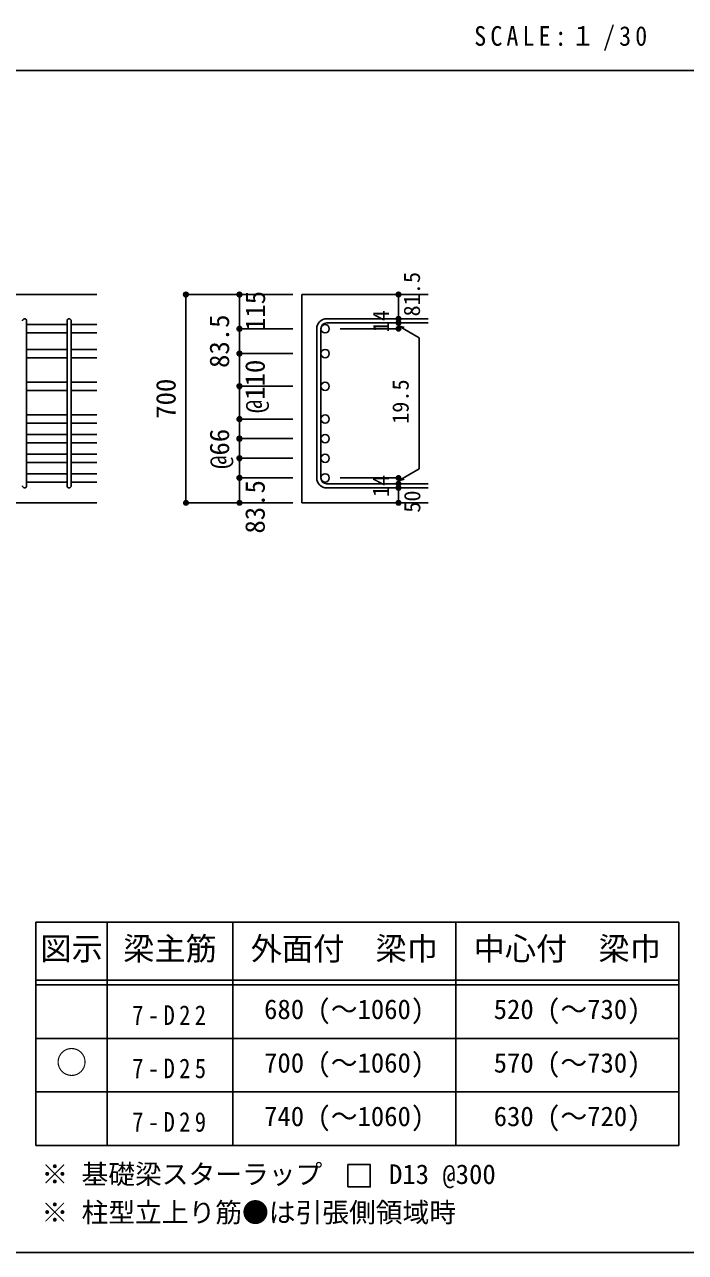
# Model space of a CAD drawing. Units: millimetres at full size, sheet at 1:30, with parts at other scales. Extents: x -5973 to 5954, y -4195 to 4201.
# Drawn here: x 1409 to 3633, y -4195 to -67 of the extents above; entities that cross this region are included whole.
import ezdxf
from ezdxf.enums import TextEntityAlignment as Align

# ---------------------------------------------------------------- set-up
doc = ezdxf.new("R2010")
doc.units = ezdxf.units.MM
doc.header["$LTSCALE"] = 30
doc.header["$PDMODE"] = 32
doc.header["$PDSIZE"] = 15
for name, color, linetype in [('0-1_躯体線', 2, 'Continuous'), ('0-5_基礎梁筋', 7, 'Continuous'), ('0-6_スタラップ筋', 7, 'Continuous'), ('0-D_寸法', 4, 'Continuous'), ('6-7_文字', 7, 'Continuous'), ('6-E_枠', 7, 'Continuous'), ('F-0_枠', 6, 'Continuous')]:
    doc.layers.add(name, color=color, linetype=linetype)
doc.styles.add('ＭＳ ゴシック', font='')
doc.styles.get('ＭＳ ゴシック').set_extended_font_data('MS Gothic')

msp = doc.modelspace()

# ---------------------------------------------------------------- linework, layer by layer
at = {"layer": '0-1_躯体線'}
for p, q in [((1652.44, -974.89), (-147.56, -974.89)), ((2767.44, -974.89), (2342.44, -974.89)), ((2342.44, -974.89), (2342.44, -1674.89)), ((1252.44, -1674.89), (1652.44, -1674.89)), ((2767.44, -1674.89), (2342.44, -1674.89))]:
    msp.add_line(p, q, dxfattribs=at)
at = {"layer": '0-5_基礎梁筋'}
for p, q in [((1416.44, -1075.82), (1552.44, -1075.82)), ((1416.44, -1103.82), (1552.44, -1103.82)), ((1566.44, -1075.82), (1652.44, -1075.82)), ((1566.44, -1103.82), (1652.44, -1103.82)), ((1416.44, -1159.39), (1552.44, -1159.39)), ((1416.44, -1187.39), (1552.44, -1187.39)), ((1566.44, -1159.39), (1652.44, -1159.39)), ((1566.44, -1187.39), (1652.44, -1187.39)), ((1416.44, -1269.39), (1552.44, -1269.39)), ((1566.44, -1269.39), (1652.44, -1269.39)), ((1416.44, -1297.39), (1552.44, -1297.39)), ((1566.44, -1297.39), (1652.44, -1297.39)), ((1416.44, -1379.39), (1552.44, -1379.39)), ((1566.44, -1379.39), (1652.44, -1379.39)), ((1416.44, -1407.39), (1552.44, -1407.39)), ((1566.44, -1407.39), (1652.44, -1407.39)), ((1416.44, -1445.39), (1552.44, -1445.39)), ((1416.44, -1473.39), (1552.44, -1473.39)), ((1566.44, -1445.39), (1652.44, -1445.39)), ((1566.44, -1473.39), (1652.44, -1473.39)), ((1416.44, -1511.39), (1552.44, -1511.39)), ((1566.44, -1511.39), (1652.44, -1511.39)), ((1416.44, -1539.39), (1552.44, -1539.39)), ((1566.44, -1539.39), (1652.44, -1539.39)), ((1416.44, -1577.39), (1552.44, -1577.39)), ((1416.44, -1605.39), (1552.44, -1605.39)), ((1566.44, -1577.39), (1652.44, -1577.39)), ((1566.44, -1605.39), (1652.44, -1605.39))]:
    msp.add_line(p, q, dxfattribs=at)
at = {"layer": '0-5_基礎梁筋', "color": 3}
for centre in [(2420.44, -1089.82), (2420.44, -1173.39), (2420.44, -1283.39), (2420.44, -1393.39), (2420.44, -1459.39), (2420.44, -1525.39), (2420.44, -1591.39)]:
    msp.add_circle(centre, 14, dxfattribs=at)
at = {"layer": '0-6_スタラップ筋'}
for p, q in [((1416.44, -1617.89), (1416.44, -1063.32)), ((1552.44, -1617.89), (1552.44, -1063.32)), ((1566.44, -1617.89), (1566.44, -1063.32)), ((2767.44, -1056.32), (2425.94, -1056.32)), ((2767.44, -1070.32), (2425.94, -1070.32)), ((2392.44, -1089.82), (2392.44, -1591.39)), ((2406.44, -1089.82), (2406.44, -1591.39)), ((2767.44, -1610.89), (2425.94, -1610.89)), ((2767.44, -1624.89), (2425.94, -1624.89))]:
    msp.add_line(p, q, dxfattribs=at)
for centre, radius, start, end in [((1409.44, -1063.32), 7, 0, 180), ((1559.44, -1063.32), 7, 0, 180), ((2425.94, -1089.82), 33.5, 90, 180), ((2425.94, -1089.82), 19.5, 90, 180), ((2425.94, -1591.39), 33.5, 180, 270), ((2425.94, -1591.39), 19.5, 180, 270), ((1409.44, -1617.89), 7, 180, 0), ((1559.44, -1617.89), 7, 180, 0)]:
    msp.add_arc(centre, radius, start, end, dxfattribs=at)
at = {"layer": '0-D_寸法'}
for p, q in [((1952.44, -974.89), (2132.44, -974.89)), ((1952.44, -974.89), (2132.44, -974.89)), ((1952.44, -1674.89), (1952.44, -974.89)), ((2132.44, -1089.82), (2132.44, -974.89)), ((2132.44, -974.89), (2312.44, -974.89)), ((2132.44, -974.89), (2132.44, -1089.82)), ((2667.44, -1070.32), (2667.44, -1056.32)), ((2667.44, -1070.32), (2667.44, -1089.82)), ((2132.44, -1089.82), (2312.44, -1089.82)), ((2132.44, -1089.82), (2312.44, -1089.82)), ((2667.44, -1089.82), (2471.35, -1089.82)), ((2667.44, -1080.07), (2686.76, -1085.25)), ((2667.44, -1080.07), (2737.5, -1120.52)), ((2737.5, -1120.52), (2737.5, -1560.7)), ((2132.44, -1173.39), (2312.44, -1173.39)), ((2132.44, -1173.39), (2312.44, -1173.39)), ((2132.44, -1283.39), (2312.44, -1283.39)), ((2132.44, -1591.39), (2132.44, -1283.39)), ((2132.44, -1393.39), (2312.44, -1393.39)), ((2132.44, -1459.39), (2312.44, -1459.39)), ((2132.44, -1525.39), (2312.44, -1525.39)), ((2667.44, -1601.14), (2737.5, -1560.7)), ((2132.44, -1591.39), (2132.44, -1674.89)), ((2132.44, -1591.39), (2312.44, -1591.39)), ((2667.44, -1591.39), (2471.35, -1591.39)), ((2667.44, -1610.89), (2667.44, -1591.39)), ((2667.44, -1601.14), (2686.76, -1595.97)), ((2667.44, -1624.89), (2667.44, -1610.89)), ((2667.44, -1674.89), (2667.44, -1624.89)), ((1952.44, -1674.89), (2132.44, -1674.89)), ((2132.44, -1674.89), (2312.44, -1674.89))]:
    msp.add_line(p, q, dxfattribs=at)
for points in [[(2667.44, -974.89), (2667.44, -1056.32), (2667.44, -974.89)], [(2132.44, -1283.39), (2132.44, -1173.39), (2132.44, -1089.82)]]:
    msp.add_lwpolyline(points, dxfattribs=at)
for centre, radius in [((1952.44, -974.89), 8), ((1952.44, -974.89), 7.2), ((1952.44, -974.89), 6.4), ((1952.44, -974.89), 5.6), ((1952.44, -974.89), 4.8), ((1952.44, -974.89), 4), ((1952.44, -974.89), 3.2), ((1952.44, -974.89), 2.4), ((1952.44, -974.89), 1.6), ((1952.44, -974.89), 0.8), ((2132.44, -974.89), 8), ((2132.44, -974.89), 7.2), ((2132.44, -974.89), 6.4), ((2132.44, -974.89), 5.6), ((2132.44, -974.89), 4.8), ((2132.44, -974.89), 4), ((2132.44, -974.89), 3.2), ((2132.44, -974.89), 2.4), ((2132.44, -974.89), 1.6), ((2132.44, -974.89), 0.8), ((2667.44, -974.89), 4), ((2667.44, -974.89), 3.6), ((2667.44, -974.89), 3.2), ((2667.44, -974.89), 2.8), ((2667.44, -974.89), 2.4), ((2667.44, -974.89), 2), ((2667.44, -974.89), 1.6), ((2667.44, -974.89), 1.2), ((2667.44, -974.89), 0.8), ((2667.44, -974.89), 0.4), ((2667.44, -1056.32), 4), ((2667.44, -1070.32), 4), ((2667.44, -1056.32), 3.6), ((2667.44, -1070.32), 3.6), ((2667.44, -1056.32), 3.2), ((2667.44, -1070.32), 3.2), ((2667.44, -1056.32), 2.8), ((2667.44, -1070.32), 2.8), ((2667.44, -1056.32), 2.4), ((2667.44, -1070.32), 2.4), ((2667.44, -1056.32), 2), ((2667.44, -1070.32), 2), ((2667.44, -1056.32), 1.6), ((2667.44, -1070.32), 1.6), ((2667.44, -1056.32), 1.2), ((2667.44, -1070.32), 1.2), ((2667.44, -1056.32), 0.8), ((2667.44, -1070.32), 0.8), ((2667.44, -1056.32), 0.4), ((2667.44, -1070.32), 0.4), ((2132.44, -1089.82), 8), ((2132.44, -1089.82), 7.2), ((2132.44, -1089.82), 6.4), ((2132.44, -1089.82), 5.6), ((2132.44, -1089.82), 4.8), ((2132.44, -1089.82), 4), ((2132.44, -1089.82), 3.2), ((2132.44, -1089.82), 2.4), ((2132.44, -1089.82), 1.6), ((2132.44, -1089.82), 0.8), ((2667.44, -1089.82), 4), ((2667.44, -1089.82), 3.6), ((2667.44, -1089.82), 3.2), ((2667.44, -1089.82), 2.8), ((2667.44, -1089.82), 2.4), ((2667.44, -1089.82), 2), ((2667.44, -1089.82), 1.6), ((2667.44, -1089.82), 1.2), ((2667.44, -1089.82), 0.8), ((2667.44, -1089.82), 0.4), ((2132.44, -1173.39), 8), ((2132.44, -1173.39), 7.2), ((2132.44, -1173.39), 6.4), ((2132.44, -1173.39), 5.6), ((2132.44, -1173.39), 4.8), ((2132.44, -1173.39), 4), ((2132.44, -1173.39), 3.2), ((2132.44, -1173.39), 2.4), ((2132.44, -1173.39), 1.6), ((2132.44, -1173.39), 0.8), ((2132.44, -1283.39), 8), ((2132.44, -1283.39), 7.2), ((2132.44, -1283.39), 6.4), ((2132.44, -1283.39), 5.6), ((2132.44, -1283.39), 4.8), ((2132.44, -1283.39), 4), ((2132.44, -1283.39), 3.2), ((2132.44, -1283.39), 2.4), ((2132.44, -1283.39), 1.6), ((2132.44, -1283.39), 0.8), ((2132.44, -1393.39), 8), ((2132.44, -1393.39), 7.2), ((2132.44, -1393.39), 6.4), ((2132.44, -1393.39), 5.6), ((2132.44, -1393.39), 4.8), ((2132.44, -1393.39), 4), ((2132.44, -1393.39), 3.2), ((2132.44, -1393.39), 2.4), ((2132.44, -1393.39), 1.6), ((2132.44, -1393.39), 0.8), ((2132.44, -1459.39), 8), ((2132.44, -1459.39), 7.2), ((2132.44, -1459.39), 6.4), ((2132.44, -1459.39), 5.6), ((2132.44, -1459.39), 4.8), ((2132.44, -1459.39), 4), ((2132.44, -1459.39), 3.2), ((2132.44, -1459.39), 2.4), ((2132.44, -1459.39), 1.6), ((2132.44, -1459.39), 0.8), ((2132.44, -1525.39), 8), ((2132.44, -1525.39), 7.2), ((2132.44, -1525.39), 6.4), ((2132.44, -1525.39), 5.6), ((2132.44, -1525.39), 4.8), ((2132.44, -1525.39), 4), ((2132.44, -1525.39), 3.2), ((2132.44, -1525.39), 2.4), ((2132.44, -1525.39), 1.6), ((2132.44, -1525.39), 0.8), ((2132.44, -1591.39), 8), ((2132.44, -1591.39), 7.2), ((2132.44, -1591.39), 6.4), ((2132.44, -1591.39), 5.6), ((2132.44, -1591.39), 4.8), ((2132.44, -1591.39), 4), ((2132.44, -1591.39), 3.2), ((2132.44, -1591.39), 2.4), ((2132.44, -1591.39), 1.6), ((2132.44, -1591.39), 0.8), ((2667.44, -1591.39), 4), ((2667.44, -1610.89), 4), ((2667.44, -1591.39), 3.6), ((2667.44, -1610.89), 3.6), ((2667.44, -1591.39), 3.2), ((2667.44, -1610.89), 3.2), ((2667.44, -1591.39), 2.8), ((2667.44, -1610.89), 2.8), ((2667.44, -1591.39), 2.4), ((2667.44, -1610.89), 2.4), ((2667.44, -1591.39), 2), ((2667.44, -1610.89), 2), ((2667.44, -1591.39), 1.6), ((2667.44, -1610.89), 1.6), ((2667.44, -1591.39), 1.2), ((2667.44, -1610.89), 1.2), ((2667.44, -1591.39), 0.8), ((2667.44, -1591.39), 0.4), ((2667.44, -1624.89), 4), ((2667.44, -1624.89), 3.6), ((2667.44, -1624.89), 3.2), ((2667.44, -1624.89), 2.8), ((2667.44, -1624.89), 2.4), ((2667.44, -1624.89), 2), ((2667.44, -1624.89), 1.6), ((2667.44, -1624.89), 1.2), ((2667.44, -1610.89), 0.8), ((2667.44, -1624.89), 0.8), ((2667.44, -1610.89), 0.4), ((2667.44, -1624.89), 0.4), ((1952.44, -1674.89), 7.2), ((1952.44, -1674.89), 6.4), ((1952.44, -1674.89), 5.6), ((1952.44, -1674.89), 4.8), ((1952.44, -1674.89), 4), ((1952.44, -1674.89), 3.2), ((1952.44, -1674.89), 2.4), ((1952.44, -1674.89), 1.6), ((1952.44, -1674.89), 0.8), ((2132.44, -1674.89), 7.2), ((2132.44, -1674.89), 6.4), ((2132.44, -1674.89), 5.6), ((2132.44, -1674.89), 4.8), ((2132.44, -1674.89), 4), ((2132.44, -1674.89), 3.2), ((2132.44, -1674.89), 2.4), ((2132.44, -1674.89), 1.6), ((2132.44, -1674.89), 0.8), ((2667.44, -1674.89), 4), ((2667.44, -1674.89), 3.6), ((2667.44, -1674.89), 3.2), ((2667.44, -1674.89), 2.8), ((2667.44, -1674.89), 2.4), ((2667.44, -1674.89), 2), ((2667.44, -1674.89), 1.6), ((2667.44, -1674.89), 1.2), ((2667.44, -1674.89), 0.8), ((2667.44, -1674.89), 0.4)]:
    msp.add_circle(centre, radius, dxfattribs=at)
at = {"layer": '0-D_寸法', "color": 7}
for p in [(1952.44, -974.89), (1952.44, -974.89), (2132.44, -974.89), (2667.44, -974.89), (2667.44, -1056.32), (2667.44, -1070.32), (2132.44, -1089.82), (2667.44, -1089.82), (2132.44, -1173.39), (2132.44, -1283.39), (2132.44, -1393.39), (2132.44, -1459.39), (2132.44, -1525.39), (2132.44, -1591.39), (2667.44, -1591.39), (2667.44, -1591.39), (2667.44, -1610.89), (2667.44, -1624.89), (1952.44, -1674.89), (1952.44, -1674.89), (2132.44, -1674.89), (2667.44, -1674.89)]:
    msp.add_point(p, dxfattribs=at)
at = {"layer": '6-7_文字'}
msp.add_lwpolyline([(2497.51, -3974.79), (2572.51, -3974.79), (2572.51, -3899.79), (2497.51, -3899.79)], close=True, dxfattribs=at)
at = {"layer": '6-E_枠', "color": 3}
for p, q in [((1447.71, -3085.43), (1447.71, -3835.43)), ((1447.71, -3085.43), (3610.24, -3085.43)), ((3610.24, -3085.43), (3610.24, -3835.43)), ((1447.71, -3835.43), (3610.24, -3835.43))]:
    msp.add_line(p, q, dxfattribs=at)
at = {"layer": '6-E_枠'}
for p, q in [((1687.71, -3085.43), (1687.71, -3835.43)), ((2110.24, -3085.43), (2110.24, -3835.43)), ((2860.24, -3085.43), (2860.24, -3835.43)), ((1447.71, -3280.43), (3610.24, -3280.43)), ((1447.71, -3295.43), (3610.24, -3295.43)), ((1447.71, -3475.43), (3610.24, -3475.43)), ((1447.71, -3655.43), (3610.24, -3655.43))]:
    msp.add_line(p, q, dxfattribs=at)
at = {"layer": 'F-0_枠', "color": 2}
msp.add_line((-5972.88, -222.05), (3723.6, -222.05), dxfattribs=at)
at = {"layer": 'F-0_枠'}
msp.add_line((5954.1, -4195.24), (-5972.88, -4195.24), dxfattribs=at)

# ---------------------------------------------------------------- texts
at = {"layer": '0-D_寸法', "style": 'ＭＳ ゴシック'}
for s, height, p in [('81.5', 54.99, (2756.33, -1048.49)), ('115', 65.98, (2238.54, -1097.45)), ('14', 54.99, (2652.21, -1101.76)), ('83.5', 65.98, (2117.44, -1221.61)), ('@110', 65.98, (2237.44, -1373.39)), ('700', 65.98, (1937.44, -1392.39)), ('19.5', 54.99, (2718.24, -1409.69)), ('@66', 65.98, (2117.68, -1560.99)), ('83.5', 65.98, (2237.44, -1778.39)), ('14', 54.99, (2652.18, -1655.57)), ('50', 54.99, (2757.44, -1708.39))]:
    msp.add_text(s, height=height, rotation=90, dxfattribs=at).set_placement(p, align=Align.BOTTOM_LEFT)
at = {"layer": '6-7_文字', "color": 2, "style": 'ＭＳ ゴシック'}
for s, p in [('図示', (1462.71, -3235.43)), ('梁主筋', (1741.48, -3235.43)), ('外面付\u3000梁巾', (2170.24, -3235.43)), ('中心付\u3000梁巾', (2920.24, -3235.43)), ('○', (1515.21, -3617.93))]:
    msp.add_text(s, height=76.98, dxfattribs=at).set_placement(p, align=Align.BOTTOM_LEFT)
at = {"layer": '6-7_文字', "style": 'ＭＳ ゴシック'}
for s, p in [('680 (～1060)', (2215.24, -3430.43)), ('520 (～730)', (2987.74, -3430.43)), ('700 (～1060)', (2215.24, -3610.43)), ('570 (～730)', (2987.74, -3610.43)), ('740 (～1060)', (2215.24, -3790.43)), ('630 (～720)', (2987.74, -3790.43)), ('※ 基礎梁スターラップ     D13 @300', (1466.27, -3985.01)), ('※ 柱型立上り筋●は引張側領域時', (1466.27, -4113.51))]:
    msp.add_text(s, height=65.98, dxfattribs=at).set_placement(p, align=Align.BOTTOM_LEFT)
at = {"layer": '6-7_文字', "color": 2, "insert": (2922.26, -154.55), "char_height": 65.98, "attachment_point": 7, "style": 'ＭＳ ゴシック'}
msp.add_mtext('\\T1.34;\\W0.9;SCALE:１/30', dxfattribs=at)
at = {"layer": '6-7_文字', "char_height": 65.98, "attachment_point": 7, "style": 'ＭＳ ゴシック'}
for s, insert in [('\\T1.38;\\W0.85;7-D22', (1771.48, -3430.43)), ('\\T1.38;\\W0.85;7-D25', (1771.48, -3610.43)), ('\\T1.38;\\W0.85;7-D29', (1771.48, -3790.43))]:
    msp.add_mtext(s, dxfattribs=dict(at, insert=insert))

doc.saveas('drawing.dxf')
